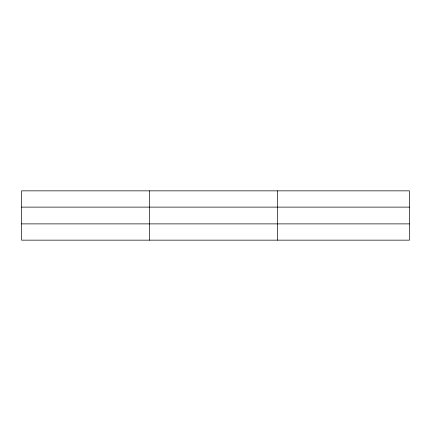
<?xml version="1.0" encoding="UTF-8"?>
<svg xmlns="http://www.w3.org/2000/svg" width="431" height="431" viewBox="0 0 431 431"><rect width="100%" height="100%" fill="white"/><g stroke="black" fill="none" stroke-linecap="round" stroke-linejoin="round"><path stroke-width="0.65" d="M149.557 190.847L149.557 240.153M277.564 190.847L277.564 240.153M409.45 223.883L409.45 240.153L21.55 240.153L21.55 190.847L409.45 190.847L409.45 223.883L21.55 223.883M21.55 207.117L409.45 207.117"/></g></svg>
